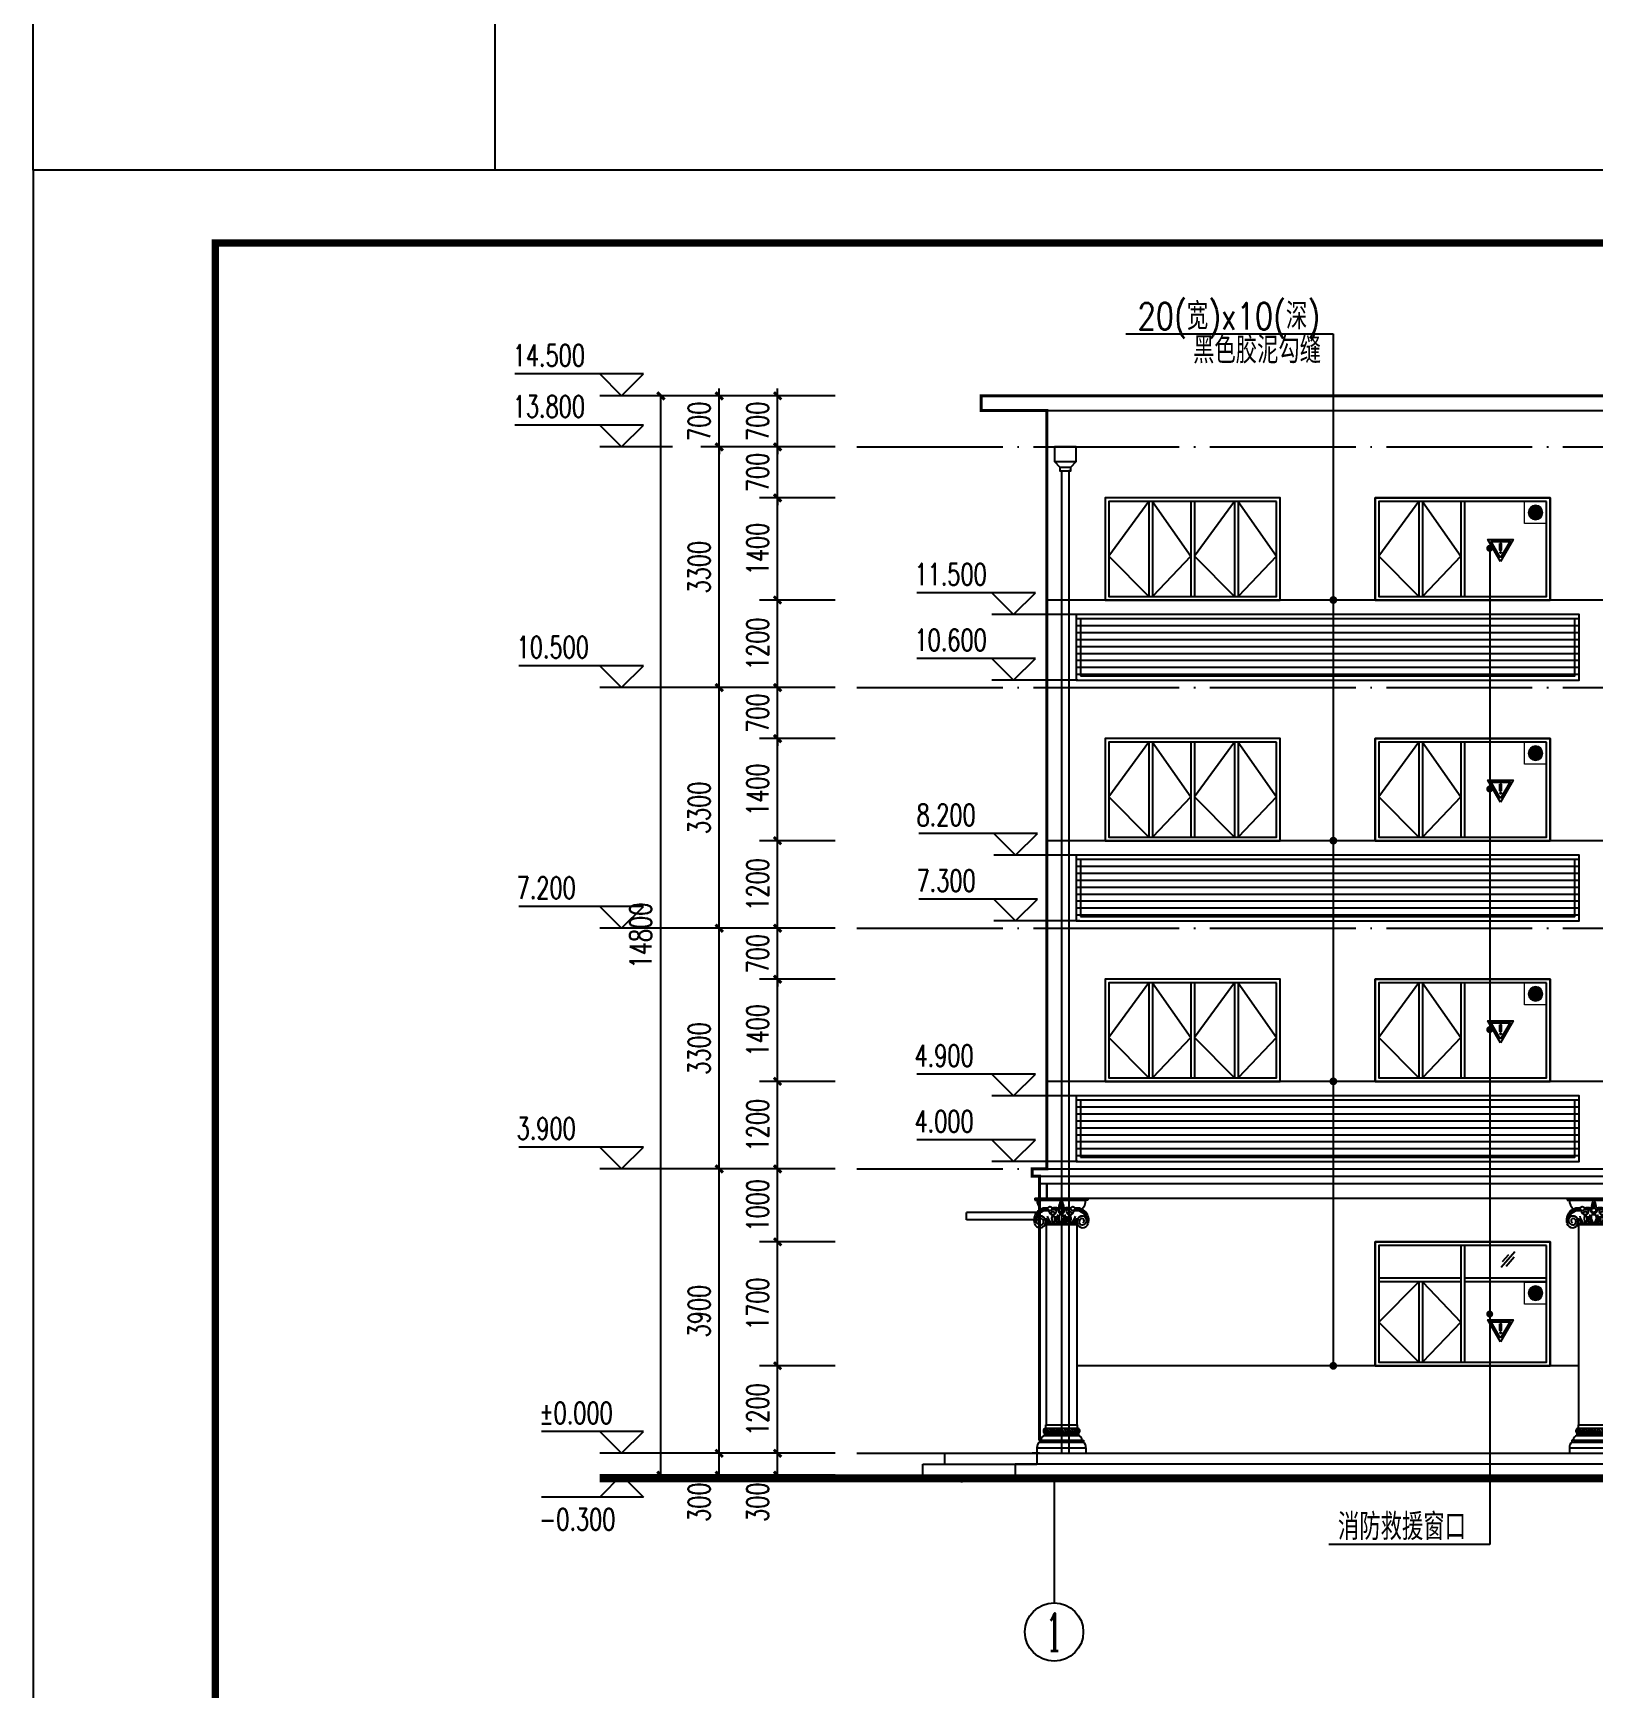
# Model space of a CAD drawing. Extents: x 5904849 to 6011887, y -826029 to -177002.
# Drawn here: x 5904849 to 5926248, y -612957 to -590253 of the extents above; entities that cross this region are included whole.
import ezdxf
from ezdxf.enums import TextEntityAlignment as Align

# ---------------------------------------------------------------- set-up
doc = ezdxf.new("R2010")
doc.units = 0
doc.header["$LTSCALE"] = 1000
doc.header["$MEASUREMENT"] = 0
doc.linetypes.add('DOTE', pattern=[2.42, 2, -0.2, 0.02, -0.2])
doc.layers.get('0').update_dxf_attribs({"linetype": 'CONTINUOUS'})
doc.layers.get('Defpoints').update_dxf_attribs({"linetype": 'CONTINUOUS'})
for name, color, linetype in [('AXIS', 3, 'CONTINUOUS'), ('AXIS_TEXT', 7, 'CONTINUOUS'), ('DIM_ELEV', 3, 'CONTINUOUS'), ('DIM_LEAD', 3, 'CONTINUOUS'), ('DOTE', 252, 'CONTINUOUS'), ('E_STRM', 7, 'CONTINUOUS'), ('PUB_DIM', 3, 'CONTINUOUS'), ('PUB_HATCH', 8, 'CONTINUOUS'), ('PUB_TEXT', 7, 'CONTINUOUS'), ('PUB_TITLE', 4, 'CONTINUOUS'), ('WALL', 2, 'CONTINUOUS'), ('WINDOW', 4, 'CONTINUOUS'), ('WINDOW_TEXT', 7, 'CONTINUOUS'), ('填充', 251, 'CONTINUOUS'), ('外饰面', 213, 'CONTINUOUS'), ('折断', 8, 'CONTINUOUS')]:
    doc.layers.add(name, color=color, linetype=linetype)
doc.layers.add('立面-线条', color=255, linetype='CONTINUOUS', lineweight=15)
doc.styles.add('_HZTXT', font='txt.shx', dxfattribs={"width": 0.8, "bigfont": 'HZTXT.shx'})
doc.styles.add('_TCH_AXIS', font='COMPLEX', dxfattribs={"bigfont": 'GBCBIG'})
doc.styles.add('_TCH_DIM', font='SIMPLEX', dxfattribs={"bigfont": 'GBCBIG'})
doc.styles.add('_TCH_DIM_T3', font='SIMPLEX', dxfattribs={"width": 0.705882, "bigfont": 'GBCBIG'})
doc.styles.add('COMPLEX', font='COMPLEX')
doc.dimstyles.new('_TCH_ARCH&&100', dxfattribs={"dimtxt": 297.5, "dimasz": 100, "dimexe": 250, "dimexo": 300, "dimgap": 126.25, "dimtad": 1, "dimdec": 0, "dimzin": 0, "dimdsep": 46, "dimtxsty": '_TCH_DIM_T3', "dimblk": 'ARCHTICK', "dimcen": 0.09, "dimclrt": 7, "dimazin": 2, "dimtfac": 1, "dimtdec": 0, "dimtix": 1, "dimtmove": 2, "dimatfit": 3, "dimfxl": 0, "dimtolj": 1, "dimtzin": 0, "dimarcsym": 0})

# ---------------------------------------------------------------- blocks, each defined once
blk = doc.blocks.new('_ArchTick')
at = {"color": 0, "linetype": 'ByBlock', "const_width": 0.4}
blk.add_lwpolyline([(-0.5, -0.5), (0.5, 0.5)], dxfattribs=at)
blk = doc.blocks.new('*D688')
at = {"layer": 'Defpoints', "color": 0}
for p in [(5915056, -595227), (5916144, -595227), (5916144, -595927)]:
    blk.add_point(p, dxfattribs=at)
at = {"layer": 'PUB_DIM', "color": 0, "lineweight": -2}
for p, q in [((5915844, -595227), (5914806, -595227)), ((5915056, -595227), (5915056, -595127)), ((5915056, -595927), (5915056, -595227)), ((5915844, -595927), (5914806, -595927)), ((5915056, -595927), (5915056, -596027))]:
    blk.add_line(p, q, dxfattribs=at)
at = {"layer": 'PUB_DIM', "color": 0, "lineweight": -2, "xscale": 100, "yscale": 100, "zscale": 100}
for p, rotation in [((5915056, -595227), 270), ((5915056, -595927), 90)]:
    blk.add_blockref('_ArchTick', p, dxfattribs=dict(at, rotation=rotation))
at = {"layer": 'PUB_DIM', "color": 7, "insert": (5914781, -595577), "char_height": 297.5, "attachment_point": 5, "rotation": 90, "style": '_TCH_DIM_T3'}
blk.add_mtext('\\A1;700', dxfattribs=at)
blk = doc.blocks.new('*D689')
at = {"layer": 'Defpoints', "color": 0}
for p in [(5915056, -595927), (5916144, -595927), (5916144, -596627)]:
    blk.add_point(p, dxfattribs=at)
at = {"layer": 'PUB_DIM', "color": 0, "lineweight": -2}
for p, q in [((5915844, -595927), (5914806, -595927)), ((5915056, -595927), (5915056, -595827)), ((5915056, -596627), (5915056, -595927)), ((5915844, -596627), (5914806, -596627)), ((5915056, -596627), (5915056, -596727))]:
    blk.add_line(p, q, dxfattribs=at)
at = {"layer": 'PUB_DIM', "color": 0, "lineweight": -2, "xscale": 100, "yscale": 100, "zscale": 100}
for p, rotation in [((5915056, -595927), 270), ((5915056, -596627), 90)]:
    blk.add_blockref('_ArchTick', p, dxfattribs=dict(at, rotation=rotation))
at = {"layer": 'PUB_DIM', "color": 7, "insert": (5914781, -596277), "char_height": 297.5, "attachment_point": 5, "rotation": 90, "style": '_TCH_DIM_T3'}
blk.add_mtext('\\A1;700', dxfattribs=at)
blk = doc.blocks.new('*D690')
at = {"layer": 'Defpoints', "color": 0}
for p in [(5915056, -596627), (5916144, -596627), (5916144, -598027)]:
    blk.add_point(p, dxfattribs=at)
at = {"layer": 'PUB_DIM', "color": 0, "lineweight": -2}
for p, q in [((5915844, -596627), (5914806, -596627)), ((5915056, -598027), (5915056, -596627)), ((5915844, -598027), (5914806, -598027))]:
    blk.add_line(p, q, dxfattribs=at)
at = {"layer": 'PUB_DIM', "color": 0, "lineweight": -2, "xscale": 100, "yscale": 100, "zscale": 100}
for p, rotation in [((5915056, -596627), 90), ((5915056, -598027), 270)]:
    blk.add_blockref('_ArchTick', p, dxfattribs=dict(at, rotation=rotation))
at = {"layer": 'PUB_DIM', "color": 7, "insert": (5914781, -597327), "char_height": 297.5, "attachment_point": 5, "rotation": 90, "style": '_TCH_DIM_T3'}
blk.add_mtext('\\A1;1400', dxfattribs=at)
blk = doc.blocks.new('*D691')
at = {"layer": 'Defpoints', "color": 0}
for p in [(5915056, -598027), (5916144, -598027), (5916144, -599227)]:
    blk.add_point(p, dxfattribs=at)
at = {"layer": 'PUB_DIM', "color": 0, "lineweight": -2}
for p, q in [((5915844, -598027), (5914806, -598027)), ((5915056, -599227), (5915056, -598027)), ((5915844, -599227), (5914806, -599227))]:
    blk.add_line(p, q, dxfattribs=at)
at = {"layer": 'PUB_DIM', "color": 0, "lineweight": -2, "xscale": 100, "yscale": 100, "zscale": 100}
for p, rotation in [((5915056, -598027), 90), ((5915056, -599227), 270)]:
    blk.add_blockref('_ArchTick', p, dxfattribs=dict(at, rotation=rotation))
at = {"layer": 'PUB_DIM', "color": 7, "insert": (5914781, -598627), "char_height": 297.5, "attachment_point": 5, "rotation": 90, "style": '_TCH_DIM_T3'}
blk.add_mtext('\\A1;1200', dxfattribs=at)
blk = doc.blocks.new('*D692')
at = {"layer": 'Defpoints', "color": 0}
for p in [(5915056, -599227), (5916144, -599227), (5916144, -599927)]:
    blk.add_point(p, dxfattribs=at)
at = {"layer": 'PUB_DIM', "color": 0, "lineweight": -2}
for p, q in [((5915056, -599227), (5915056, -599127)), ((5915844, -599227), (5914806, -599227)), ((5915056, -599927), (5915056, -599227)), ((5915844, -599927), (5914806, -599927)), ((5915056, -599927), (5915056, -600027))]:
    blk.add_line(p, q, dxfattribs=at)
at = {"layer": 'PUB_DIM', "color": 0, "lineweight": -2, "xscale": 100, "yscale": 100, "zscale": 100}
for p, rotation in [((5915056, -599227), 270), ((5915056, -599927), 90)]:
    blk.add_blockref('_ArchTick', p, dxfattribs=dict(at, rotation=rotation))
at = {"layer": 'PUB_DIM', "color": 7, "insert": (5914781, -599577), "char_height": 297.5, "attachment_point": 5, "rotation": 90, "style": '_TCH_DIM_T3'}
blk.add_mtext('\\A1;700', dxfattribs=at)
blk = doc.blocks.new('*D693')
at = {"layer": 'Defpoints', "color": 0}
for p in [(5915056, -599927), (5916144, -599927), (5916144, -601327)]:
    blk.add_point(p, dxfattribs=at)
at = {"layer": 'PUB_DIM', "color": 0, "lineweight": -2}
for p, q in [((5915844, -599927), (5914806, -599927)), ((5915056, -601327), (5915056, -599927)), ((5915844, -601327), (5914806, -601327))]:
    blk.add_line(p, q, dxfattribs=at)
at = {"layer": 'PUB_DIM', "color": 0, "lineweight": -2, "xscale": 100, "yscale": 100, "zscale": 100}
for p, rotation in [((5915056, -599927), 90), ((5915056, -601327), 270)]:
    blk.add_blockref('_ArchTick', p, dxfattribs=dict(at, rotation=rotation))
at = {"layer": 'PUB_DIM', "color": 7, "insert": (5914781, -600627), "char_height": 297.5, "attachment_point": 5, "rotation": 90, "style": '_TCH_DIM_T3'}
blk.add_mtext('\\A1;1400', dxfattribs=at)
blk = doc.blocks.new('*D694')
at = {"layer": 'Defpoints', "color": 0}
for p in [(5915056, -601327), (5916144, -601327), (5916144, -602527)]:
    blk.add_point(p, dxfattribs=at)
at = {"layer": 'PUB_DIM', "color": 0, "lineweight": -2}
for p, q in [((5915844, -601327), (5914806, -601327)), ((5915056, -602527), (5915056, -601327)), ((5915844, -602527), (5914806, -602527))]:
    blk.add_line(p, q, dxfattribs=at)
at = {"layer": 'PUB_DIM', "color": 0, "lineweight": -2, "xscale": 100, "yscale": 100, "zscale": 100}
for p, rotation in [((5915056, -601327), 90), ((5915056, -602527), 270)]:
    blk.add_blockref('_ArchTick', p, dxfattribs=dict(at, rotation=rotation))
at = {"layer": 'PUB_DIM', "color": 7, "insert": (5914781, -601927), "char_height": 297.5, "attachment_point": 5, "rotation": 90, "style": '_TCH_DIM_T3'}
blk.add_mtext('\\A1;1200', dxfattribs=at)
blk = doc.blocks.new('*D695')
at = {"layer": 'Defpoints', "color": 0}
for p in [(5915056, -602527), (5916144, -602527), (5916144, -603227)]:
    blk.add_point(p, dxfattribs=at)
at = {"layer": 'PUB_DIM', "color": 0, "lineweight": -2}
for p, q in [((5915844, -602527), (5914806, -602527)), ((5915056, -602527), (5915056, -602427)), ((5915056, -603227), (5915056, -602527)), ((5915844, -603227), (5914806, -603227)), ((5915056, -603227), (5915056, -603327))]:
    blk.add_line(p, q, dxfattribs=at)
at = {"layer": 'PUB_DIM', "color": 0, "lineweight": -2, "xscale": 100, "yscale": 100, "zscale": 100}
for p, rotation in [((5915056, -602527), 270), ((5915056, -603227), 90)]:
    blk.add_blockref('_ArchTick', p, dxfattribs=dict(at, rotation=rotation))
at = {"layer": 'PUB_DIM', "color": 7, "insert": (5914781, -602877), "char_height": 297.5, "attachment_point": 5, "rotation": 90, "style": '_TCH_DIM_T3'}
blk.add_mtext('\\A1;700', dxfattribs=at)
blk = doc.blocks.new('*D696')
at = {"layer": 'Defpoints', "color": 0}
for p in [(5915056, -603227), (5916144, -603227), (5916144, -604627)]:
    blk.add_point(p, dxfattribs=at)
at = {"layer": 'PUB_DIM', "color": 0, "lineweight": -2}
for p, q in [((5915844, -603227), (5914806, -603227)), ((5915056, -604627), (5915056, -603227)), ((5915844, -604627), (5914806, -604627))]:
    blk.add_line(p, q, dxfattribs=at)
at = {"layer": 'PUB_DIM', "color": 0, "lineweight": -2, "xscale": 100, "yscale": 100, "zscale": 100}
for p, rotation in [((5915056, -603227), 90), ((5915056, -604627), 270)]:
    blk.add_blockref('_ArchTick', p, dxfattribs=dict(at, rotation=rotation))
at = {"layer": 'PUB_DIM', "color": 7, "insert": (5914781, -603927), "char_height": 297.5, "attachment_point": 5, "rotation": 90, "style": '_TCH_DIM_T3'}
blk.add_mtext('\\A1;1400', dxfattribs=at)
blk = doc.blocks.new('*D697')
at = {"layer": 'Defpoints', "color": 0}
for p in [(5915056, -604627), (5916144, -604627), (5916144, -605827)]:
    blk.add_point(p, dxfattribs=at)
at = {"layer": 'PUB_DIM', "color": 0, "lineweight": -2}
for p, q in [((5915844, -604627), (5914806, -604627)), ((5915056, -605827), (5915056, -604627)), ((5915844, -605827), (5914806, -605827))]:
    blk.add_line(p, q, dxfattribs=at)
at = {"layer": 'PUB_DIM', "color": 0, "lineweight": -2, "xscale": 100, "yscale": 100, "zscale": 100}
for p, rotation in [((5915056, -604627), 90), ((5915056, -605827), 270)]:
    blk.add_blockref('_ArchTick', p, dxfattribs=dict(at, rotation=rotation))
at = {"layer": 'PUB_DIM', "color": 7, "insert": (5914781, -605227), "char_height": 297.5, "attachment_point": 5, "rotation": 90, "style": '_TCH_DIM_T3'}
blk.add_mtext('\\A1;1200', dxfattribs=at)
blk = doc.blocks.new('*D698')
at = {"layer": 'Defpoints', "color": 0}
for p in [(5915056, -605827), (5916144, -605827), (5916144, -606827)]:
    blk.add_point(p, dxfattribs=at)
at = {"layer": 'PUB_DIM', "color": 0, "lineweight": -2}
for p, q in [((5915844, -605827), (5914806, -605827)), ((5915056, -606827), (5915056, -605827)), ((5915844, -606827), (5914806, -606827))]:
    blk.add_line(p, q, dxfattribs=at)
at = {"layer": 'PUB_DIM', "color": 0, "lineweight": -2, "xscale": 100, "yscale": 100, "zscale": 100}
for p, rotation in [((5915056, -605827), 90), ((5915056, -606827), 270)]:
    blk.add_blockref('_ArchTick', p, dxfattribs=dict(at, rotation=rotation))
at = {"layer": 'PUB_DIM', "color": 7, "insert": (5914781, -606327), "char_height": 297.5, "attachment_point": 5, "rotation": 90, "style": '_TCH_DIM_T3'}
blk.add_mtext('\\A1;1000', dxfattribs=at)
blk = doc.blocks.new('*D699')
at = {"layer": 'Defpoints', "color": 0}
for p in [(5915056, -606827), (5916144, -606827), (5916144, -608527)]:
    blk.add_point(p, dxfattribs=at)
at = {"layer": 'PUB_DIM', "color": 0, "lineweight": -2}
for p, q in [((5915844, -606827), (5914806, -606827)), ((5915056, -608527), (5915056, -606827)), ((5915844, -608527), (5914806, -608527))]:
    blk.add_line(p, q, dxfattribs=at)
at = {"layer": 'PUB_DIM', "color": 0, "lineweight": -2, "xscale": 100, "yscale": 100, "zscale": 100}
for p, rotation in [((5915056, -606827), 90), ((5915056, -608527), 270)]:
    blk.add_blockref('_ArchTick', p, dxfattribs=dict(at, rotation=rotation))
at = {"layer": 'PUB_DIM', "color": 7, "insert": (5914781, -607677), "char_height": 297.5, "attachment_point": 5, "rotation": 90, "style": '_TCH_DIM_T3'}
blk.add_mtext('\\A1;1700', dxfattribs=at)
blk = doc.blocks.new('*D700')
at = {"layer": 'Defpoints', "color": 0}
for p in [(5915056, -608527), (5916144, -608527), (5916144, -609727)]:
    blk.add_point(p, dxfattribs=at)
at = {"layer": 'PUB_DIM', "color": 0, "lineweight": -2}
for p, q in [((5915844, -608527), (5914806, -608527)), ((5915056, -609727), (5915056, -608527)), ((5915844, -609727), (5914806, -609727))]:
    blk.add_line(p, q, dxfattribs=at)
at = {"layer": 'PUB_DIM', "color": 0, "lineweight": -2, "xscale": 100, "yscale": 100, "zscale": 100}
for p, rotation in [((5915056, -608527), 90), ((5915056, -609727), 270)]:
    blk.add_blockref('_ArchTick', p, dxfattribs=dict(at, rotation=rotation))
at = {"layer": 'PUB_DIM', "color": 7, "insert": (5914781, -609127), "char_height": 297.5, "attachment_point": 5, "rotation": 90, "style": '_TCH_DIM_T3'}
blk.add_mtext('\\A1;1200', dxfattribs=at)
blk = doc.blocks.new('*D701')
at = {"layer": 'Defpoints', "color": 0}
for p in [(5915056, -609727), (5916144, -609727), (5916144, -610027)]:
    blk.add_point(p, dxfattribs=at)
at = {"layer": 'PUB_DIM', "color": 0, "lineweight": -2}
for p, q in [((5915844, -609727), (5914806, -609727)), ((5915056, -610027), (5915056, -609727)), ((5915844, -610027), (5914806, -610027))]:
    blk.add_line(p, q, dxfattribs=at)
at = {"layer": 'PUB_DIM', "color": 0, "lineweight": -2, "xscale": 100, "yscale": 100, "zscale": 100}
for p, rotation in [((5915056, -609727), 90), ((5915056, -610027), 270)]:
    blk.add_blockref('_ArchTick', p, dxfattribs=dict(at, rotation=rotation))
at = {"layer": 'PUB_DIM', "color": 7, "insert": (5914781, -610397), "char_height": 297.5, "attachment_point": 5, "rotation": 90, "style": '_TCH_DIM_T3'}
blk.add_mtext('\\A1;300', dxfattribs=at)
blk = doc.blocks.new('*D702')
at = {"layer": 'Defpoints', "color": 0}
for p in [(5913456, -595227), (5916144, -595227), (5916144, -610027)]:
    blk.add_point(p, dxfattribs=at)
at = {"layer": 'PUB_DIM', "color": 0, "lineweight": -2}
for p, q in [((5915844, -595227), (5913206, -595227)), ((5913456, -610027), (5913456, -595227)), ((5915844, -610027), (5913206, -610027))]:
    blk.add_line(p, q, dxfattribs=at)
at = {"layer": 'PUB_DIM', "color": 0, "lineweight": -2, "xscale": 100, "yscale": 100, "zscale": 100}
for p, rotation in [((5913456, -595227), 90), ((5913456, -610027), 270)]:
    blk.add_blockref('_ArchTick', p, dxfattribs=dict(at, rotation=rotation))
at = {"layer": 'PUB_DIM', "color": 7, "insert": (5913181, -602627), "char_height": 297.5, "attachment_point": 5, "rotation": 90, "style": '_TCH_DIM_T3'}
blk.add_mtext('\\A1;14800', dxfattribs=at)
blk = doc.blocks.new('*D703')
at = {"layer": 'Defpoints', "color": 0}
for p in [(5914256, -595227), (5916144, -595227), (5916144, -595927)]:
    blk.add_point(p, dxfattribs=at)
at = {"layer": 'PUB_DIM', "color": 0, "lineweight": -2}
for p, q in [((5915844, -595227), (5914006, -595227)), ((5914256, -595227), (5914256, -595127)), ((5914256, -595927), (5914256, -595227)), ((5915844, -595927), (5914006, -595927)), ((5914256, -595927), (5914256, -596027))]:
    blk.add_line(p, q, dxfattribs=at)
at = {"layer": 'PUB_DIM', "color": 0, "lineweight": -2, "xscale": 100, "yscale": 100, "zscale": 100}
for p, rotation in [((5914256, -595227), 270), ((5914256, -595927), 90)]:
    blk.add_blockref('_ArchTick', p, dxfattribs=dict(at, rotation=rotation))
at = {"layer": 'PUB_DIM', "color": 7, "insert": (5913981, -595577), "char_height": 297.5, "attachment_point": 5, "rotation": 90, "style": '_TCH_DIM_T3'}
blk.add_mtext('\\A1;700', dxfattribs=at)
blk = doc.blocks.new('*D704')
at = {"layer": 'Defpoints', "color": 0}
for p in [(5914256, -595927), (5916144, -595927), (5916144, -599227)]:
    blk.add_point(p, dxfattribs=at)
at = {"layer": 'PUB_DIM', "color": 0, "lineweight": -2}
for p, q in [((5915844, -595927), (5914006, -595927)), ((5914256, -599227), (5914256, -595927)), ((5915844, -599227), (5914006, -599227))]:
    blk.add_line(p, q, dxfattribs=at)
at = {"layer": 'PUB_DIM', "color": 0, "lineweight": -2, "xscale": 100, "yscale": 100, "zscale": 100}
for p, rotation in [((5914256, -595927), 90), ((5914256, -599227), 270)]:
    blk.add_blockref('_ArchTick', p, dxfattribs=dict(at, rotation=rotation))
at = {"layer": 'PUB_DIM', "color": 7, "insert": (5913981, -597577), "char_height": 297.5, "attachment_point": 5, "rotation": 90, "style": '_TCH_DIM_T3'}
blk.add_mtext('\\A1;3300', dxfattribs=at)
blk = doc.blocks.new('*D705')
at = {"layer": 'Defpoints', "color": 0}
for p in [(5914256, -599227), (5916144, -599227), (5916144, -602527)]:
    blk.add_point(p, dxfattribs=at)
at = {"layer": 'PUB_DIM', "color": 0, "lineweight": -2}
for p, q in [((5915844, -599227), (5914006, -599227)), ((5914256, -602527), (5914256, -599227)), ((5915844, -602527), (5914006, -602527))]:
    blk.add_line(p, q, dxfattribs=at)
at = {"layer": 'PUB_DIM', "color": 0, "lineweight": -2, "xscale": 100, "yscale": 100, "zscale": 100}
for p, rotation in [((5914256, -599227), 90), ((5914256, -602527), 270)]:
    blk.add_blockref('_ArchTick', p, dxfattribs=dict(at, rotation=rotation))
at = {"layer": 'PUB_DIM', "color": 7, "insert": (5913981, -600877), "char_height": 297.5, "attachment_point": 5, "rotation": 90, "style": '_TCH_DIM_T3'}
blk.add_mtext('\\A1;3300', dxfattribs=at)
blk = doc.blocks.new('*D706')
at = {"layer": 'Defpoints', "color": 0}
for p in [(5914256, -602527), (5916144, -602527), (5916144, -605827)]:
    blk.add_point(p, dxfattribs=at)
at = {"layer": 'PUB_DIM', "color": 0, "lineweight": -2}
for p, q in [((5915844, -602527), (5914006, -602527)), ((5914256, -605827), (5914256, -602527)), ((5915844, -605827), (5914006, -605827))]:
    blk.add_line(p, q, dxfattribs=at)
at = {"layer": 'PUB_DIM', "color": 0, "lineweight": -2, "xscale": 100, "yscale": 100, "zscale": 100}
for p, rotation in [((5914256, -602527), 90), ((5914256, -605827), 270)]:
    blk.add_blockref('_ArchTick', p, dxfattribs=dict(at, rotation=rotation))
at = {"layer": 'PUB_DIM', "color": 7, "insert": (5913981, -604177), "char_height": 297.5, "attachment_point": 5, "rotation": 90, "style": '_TCH_DIM_T3'}
blk.add_mtext('\\A1;3300', dxfattribs=at)
blk = doc.blocks.new('*D707')
at = {"layer": 'Defpoints', "color": 0}
for p in [(5914256, -605827), (5916144, -605827), (5916144, -609727)]:
    blk.add_point(p, dxfattribs=at)
at = {"layer": 'PUB_DIM', "color": 0, "lineweight": -2}
for p, q in [((5915844, -605827), (5914006, -605827)), ((5914256, -609727), (5914256, -605827)), ((5915844, -609727), (5914006, -609727))]:
    blk.add_line(p, q, dxfattribs=at)
at = {"layer": 'PUB_DIM', "color": 0, "lineweight": -2, "xscale": 100, "yscale": 100, "zscale": 100}
for p, rotation in [((5914256, -605827), 90), ((5914256, -609727), 270)]:
    blk.add_blockref('_ArchTick', p, dxfattribs=dict(at, rotation=rotation))
at = {"layer": 'PUB_DIM', "color": 7, "insert": (5913981, -607777), "char_height": 297.5, "attachment_point": 5, "rotation": 90, "style": '_TCH_DIM_T3'}
blk.add_mtext('\\A1;3900', dxfattribs=at)
blk = doc.blocks.new('*D708')
at = {"layer": 'Defpoints', "color": 0}
for p in [(5914256, -609727), (5916144, -609727), (5916144, -610027)]:
    blk.add_point(p, dxfattribs=at)
at = {"layer": 'PUB_DIM', "color": 0, "lineweight": -2}
for p, q in [((5915844, -609727), (5914006, -609727)), ((5914256, -610027), (5914256, -609727)), ((5915844, -610027), (5914006, -610027))]:
    blk.add_line(p, q, dxfattribs=at)
at = {"layer": 'PUB_DIM', "color": 0, "lineweight": -2, "xscale": 100, "yscale": 100, "zscale": 100}
for p, rotation in [((5914256, -609727), 90), ((5914256, -610027), 270)]:
    blk.add_blockref('_ArchTick', p, dxfattribs=dict(at, rotation=rotation))
at = {"layer": 'PUB_DIM', "color": 7, "insert": (5913981, -610397), "char_height": 297.5, "attachment_point": 5, "rotation": 90, "style": '_TCH_DIM_T3'}
blk.add_mtext('\\A1;300', dxfattribs=at)
blk = doc.blocks.new('_RAINH')
blk.add_lwpolyline([(-150, 0), (-150, -200), (150, -200), (150, 0)], close=True)
for points in [[(-150, -200), (-75, -280), (75, -280), (150, -200)], [(-75, -280), (-75, -330), (75, -330), (75, -280)]]:
    blk.add_lwpolyline(points)
blk = doc.blocks.new('A$C14777AD4')
at = {"layer": '填充'}
h = blk.add_hatch(color=1, dxfattribs=at)
edge = h.paths.add_edge_path()
edge.add_arc((150, 150), 100, 0, 360)
h = blk.add_hatch(color=1, dxfattribs=at)
edge = h.paths.add_edge_path()
edge.add_arc((150, 150), 100, 0, 360)
at = {"layer": '立面-线条'}
blk.add_lwpolyline([(0, 0), (300, 0), (300, 300), (0, 300)], close=True, dxfattribs=at)
blk.add_lwpolyline([(0, 0), (300, 0), (300, 300), (0, 300)], close=True, dxfattribs=at)
blk.add_circle((150, 150), 100, dxfattribs=at)
blk.add_circle((150, 150), 100, dxfattribs=at)
blk = doc.blocks.new('3425etrdf')
at = {"layer": '外饰面'}
for points in [[(0, -600), (-346, 0), (346, 0)], [(0, -500), (-260, -50), (260, -50)], [(-18, -110), (18, -110), (18, -291), (-18, -291)]]:
    blk.add_lwpolyline(points, close=True, dxfattribs=at)
blk.add_circle((0, -352), 17.9, dxfattribs=at)
blk = doc.blocks.new('_AXISO')
blk.add_circle((0, 0), 0.5)
at = {"layer": 'AXIS_TEXT', "style": 'COMPLEX', "width": 1.041667}
blk.add_attdef('A', text='', height=0.56, dxfattribs=at).set_placement((-0.25, -0.28), (0.25, -0.28), align=Align.FIT)
blk = doc.blocks.new('$elev$00001590')
for p, q in [((-242, 1500, 0), (242, 1500, 0)), ((-242, 1500, 0), (-242, 1476, 0)), ((-242, 1476, 0), (-224, 1476, 0)), ((-224, 1476, 0), (-4, 1476, 0)), ((0, 1438, 0), (0, 1383, 0)), ((4, 1476, 0), (224, 1476, 0)), ((242, 1476, 0), (224, 1476, 0)), ((242, 1500, 0), (242, 1476, 0)), ((0, 1331, 0), (0, 1313, 0)), ((-146, 1191, 0), (147, 1191, 0)), ((-143, 1206, 0), (144, 1206, 0)), ((-139, 1190, 0), (-139, -1164, 0)), ((141, 1190, 0), (141, -1164, 0)), ((-144, -1206, 0), (-149, -1206, 0)), ((-139, -1164, 0), (-144, -1164, 0)), ((-144, -1164, 0), (-144, -1206, 0)), ((-144, -1206, 0), (145, -1206, 0)), ((-139, -1164, 0), (141, -1164, 0)), ((141, -1164, 0), (145, -1164, 0)), ((145, -1164, 0), (145, -1206, 0)), ((145, -1206, 0), (153, -1206, 0)), ((-200, -1346, 0), (-200, -1370, 0)), ((-187, -1346, 0), (-200, -1346, 0)), ((-187, -1346, 0), (188, -1346, 0)), ((-155, -1266, 0), (156, -1266, 0)), ((-155, -1266, 0), (-155, -1292, 0)), ((-155, -1266, 0), (-155, -1266, 0)), ((-155, -1292, 0), (156, -1292, 0)), ((155, -1266, 0), (156, -1266, 0)), ((156, -1266, 0), (156, -1292, 0)), ((156, -1292, 0), (156, -1292, 0)), ((156, -1292, 0), (156, -1292, 0)), ((188, -1346, 0), (188, -1346, 0)), ((188, -1346, 0), (202, -1346, 0)), ((202, -1346, 0), (202, -1370, 0)), ((-223, -1435, 0), (224, -1435, 0)), ((-223, -1435, 0), (-223, -1500, 0)), ((-223, -1500, 0), (224, -1500, 0)), ((-200, -1370, 0), (202, -1370, 0)), ((224, -1435, 0), (224, -1500, 0))]:
    blk.add_line(p, q)
for centre, major_axis, start_param, end_param in [((-141, 1240, 0), (0, 143), -0.153743, 1.832178), ((-136, 1230, 0), (0, 136), -0.128493, 1.722747), ((-98, 1485, 0), (0, 165), 1.626158, 2.352357), ((-105, 1375, 0), (0, 25), 4.712389, 10.995574), ((-63, 981, 0), (0, 382), -0.113047, 0.098894), ((-56, 965, 0), (0, 419), -0.099826, 0.099826), ((-55, 1129, 0), (0, 243), -0.142951, 0.176328), ((-36, 1496, 0), (0, 11.1), 1.231515, 3.197692), ((-25, 1447, 0), (0, 40.6), -0.628689, 0.331096), ((3, 1356, 0), (0, 43), 0.931621, 3.071841), ((190, 1358, 0), (0, 280), 1.195524, 1.488794), ((0, 1357, 0), (0, 26), 4.712389, 10.995574), ((-52, 1377, 0), (0, 68.9), -1.476342, -0.737444), ((-11, 1471, 0), (0, 10.4), 3.375246, 5.654496), ((-44, 1426, 0), (0, 58.9), 4.557562, 5.357474), ((44, 1426, 0), (0, 58.9), 0.925711, 1.725624), ((52, 1377, 0), (0, 68.9), 0.737444, 1.476342), ((-3, 1356, 0), (0, 43), 3.211344, 5.351564), ((11, 1471, 0), (0, 10.4), 0.628689, 2.907939), ((25, 1447, 0), (0, 40.6), -0.331096, 0.628689), ((-190, 1358, 0), (0, 280), -1.488794, -1.195524), ((56, 965, 0), (0, 419), -0.099826, 0.099826), ((55, 1129, 0), (0, 243), -0.176328, 0.142951), ((63, 981, 0), (0, 382), -0.098894, 0.113047), ((36, 1496, 0), (0, 11.1), 3.085493, 5.05167), ((105, 1375, 0), (0, 25), -1.570796, 4.712389), ((136, 1230, 0), (0, 136), 4.560439, 6.411679), ((141, 1240, 0), (0, 143), 4.451007, 6.436928), ((98, 1485, 0), (0, 165), 3.930828, 4.657027), ((-195, 1220, 0), (0, 69.1), 1.832178, 5.952229), ((-191, 1236, 0), (0, 52.1), -0.330956, 3.010083), ((-142, 1237, 0), (0, 114), -0.296629, 1.342633), ((-188, 1233, 0), (0, 26.6), -0.512375, 2.726161), ((-192, 1223, 0), (0, 38.3), 3.010083, 5.770811), ((-69, 1279, 0), (0, 91.9), 1.703896, 2.463021), ((-13, 1319, 0), (0, 154), 1.778544, 2.396987), ((-73, 1356, 0), (0, 56.3), 1.643825, 3.032842), ((-78, 1296, 0), (0, 42.5), -0.743753, 0.743753), ((-78, 1329, 0), (0, 22.3), 1.987184, 4.296001), ((-38, 1258, 0), (0, 66.4), 0.889141, 2.486817), ((-86, 1346, 0), (0, 50.2), 3.5159, 5.00547), ((-131, 1249, 0), (0, 91.9), 4.210863, 5.292356), ((134, 1274, 0), (0, 242), 1.509356, 1.826866), ((22, 1272, 0), (0, 80.2), 1.120444, 2.310956), ((-8, 1282, 0), (0, 21.2), -0.530735, 1.759459), ((42, 1272, 0), (0, 86.7), 1.507748, 2.446348), ((8, 1282, 0), (0, 21.2), 4.523727, 6.81392), ((-42, 1272, 0), (0, 86.7), 3.836837, 4.775437), ((-22, 1272, 0), (0, 80.2), 3.972229, 5.162741), ((86, 1346, 0), (0, 50.2), 1.277715, 2.767285), ((-134, 1274, 0), (0, 242), 4.456319, 4.773829), ((78, 1296, 0), (0, 42.5), -0.743753, 0.743753), ((131, 1249, 0), (0, 91.9), 0.990829, 2.072322), ((78, 1329, 0), (0, 22.3), 1.987184, 4.296001), ((38, 1258, 0), (0, 66.4), 3.796368, 5.394044), ((73, 1356, 0), (0, 56.3), 3.250343, 4.63936), ((13, 1319, 0), (0, 154), 3.886199, 4.504641), ((69, 1279, 0), (0, 91.9), 3.820165, 4.579289), ((142, 1237, 0), (0, 114), -1.342633, 0.296629), ((195, 1220, 0), (0, 69.1), 0.330956, 4.451007), ((192, 1223, 0), (0, 38.3), 0.512375, 3.273102), ((191, 1236, 0), (0, 52.1), 3.273102, 6.614142), ((188, 1233, 0), (0, 26.6), 3.557024, 6.79556), ((-137, -1239, 0), (0, 35.7), 0.448455, 2.438069), ((-72, -1185, 0), (0, 101), 1.789216, 2.520705), ((-71, -1195, 0), (0, 77.6), 1.720938, 2.725614), ((-50, -1195, 0), (0, 77.6), 1.720938, 2.725614), ((-33, -1195, 0), (0, 77.6), 1.720938, 2.725614), ((-14, -1195, 0), (0, 77.6), 1.720938, 2.725614), ((6, -1195, 0), (0, 77.6), 1.720938, 2.725614), ((24, -1195, 0), (0, 77.6), 1.720938, 2.725614), ((42, -1195, 0), (0, 77.6), 1.720938, 2.725614), ((63, -1195, 0), (0, 77.6), 1.720938, 2.725614), ((86, -1195, 0), (0, 77.6), 1.720938, 2.725614), ((105, -1195, 0), (0, 77.6), 1.720938, 2.725614), ((129, -1195, 0), (0, 77.6), 1.720938, 2.725614), ((151, -1195, 0), (0, 77.6), 1.720938, 2.725614), ((164, -1199, 0), (0, 70), 1.671424, 2.820273), ((191, -1181, 0), (0, 84.8), 1.880244, 2.66844), ((204, -1166, 0), (0, 87.4), 2.058954, 2.545087), ((144, -1237, 0), (0, 32.5), 3.612051, 5.915681), ((-146, -1344, 0), (0, 52.7), 0.212863, 1.606025), ((-101, -1210, 0), (0, 74.8), 1.685878, 2.419567), ((148, -1344, 0), (0, 52.7), 4.67716, 6.070323), ((-167, -1429, 0), (0, 73.7), 0.636006, 1.651851), ((168, -1429, 0), (0, 73.7), 4.631335, 5.647179)]:
    blk.add_ellipse(centre, major_axis=major_axis, ratio=0.765285, start_param=start_param, end_param=end_param)

msp = doc.modelspace()

# ---------------------------------------------------------------- hatches: boundary and pattern name
at = {"layer": '填充', "linetype": 'ByBlock'}
h = msp.add_hatch(dxfattribs=at)
h.set_pattern_fill('LINE', color=36, scale=100)
h.set_pattern_definition([(0, (-38965018, -1778239.35), (0, 95.25), [])])
h.paths.add_polyline_path([(5919147.7, -598227), (5919147.7, -599127), (5926047.7, -599127), (5926047.7, -598227)])
h = msp.add_hatch(dxfattribs=at)
h.set_pattern_fill('LINE', color=36, scale=100)
h.set_pattern_definition([(0, (-38965018, -1781539.35), (0, 95.25), [])])
h.paths.add_polyline_path([(5919147.7, -601527), (5919147.7, -602427), (5926047.7, -602427), (5926047.7, -601527)])
h = msp.add_hatch(dxfattribs=at)
h.set_pattern_fill('LINE', color=36, scale=100)
h.set_pattern_definition([(0, (-38965018, -1784839.35), (0, 95.25), [])])
h.paths.add_polyline_path([(5919147.7, -604827), (5919147.7, -605727), (5926047.7, -605727), (5926047.7, -604827)])

# ---------------------------------------------------------------- linework, layer by layer
for p, q in [((5917847.7, -595227), (5917847.7, -595427)), ((5917847.7, -595227), (5941847.7, -595227)), ((5917847.7, -595427), (5941847.7, -595427)), ((5918951.4, -609727), (5918951.4, -596257)), ((5919076.4, -596257), (5919051.4, -596257)), ((5919051.4, -596257), (5919051.4, -609194.2)), ((5918647.7, -605927), (5918647.7, -609547.2)), ((5917347.7, -609727), (5918612.1, -609727)), ((5917347.7, -609877), (5917347.7, -609727)), ((5918647.7, -609727), (5918547.7, -609727)), ((5918612.1, -609727), (5918612.1, -609877)), ((5918747.7, -609727), (5936747.7, -609727)), ((5917047.7, -610027), (5917047.7, -609877)), ((5917047.7, -609877), (5918612.1, -609877)), ((5918312.1, -609877), (5918312.1, -610027)), ((5937047.7, -609877), (5918312.1, -609877))]:
    msp.add_line(p, q)
at = {"color": 144}
for p, q in [((5920147.7, -596677), (5920147.7, -597977)), ((5920197.7, -596677), (5920197.7, -597977)), ((5920722.7, -596677), (5920722.7, -597977)), ((5920772.7, -596677), (5920772.7, -597977)), ((5921322.7, -596677), (5921322.7, -597977)), ((5921372.7, -596677), (5921372.7, -597977)), ((5923847.7, -596677), (5923847.7, -597977)), ((5923897.7, -596677), (5923897.7, -597977)), ((5924422.7, -596677), (5924422.7, -597977)), ((5924472.7, -596677), (5924472.7, -597977)), ((5920147.7, -599977), (5920147.7, -601277)), ((5920197.7, -599977), (5920197.7, -601277)), ((5920722.7, -599977), (5920722.7, -601277)), ((5920772.7, -599977), (5920772.7, -601277)), ((5921322.7, -599977), (5921322.7, -601277)), ((5921372.7, -599977), (5921372.7, -601277)), ((5923847.7, -599977), (5923847.7, -601277)), ((5923897.7, -599977), (5923897.7, -601277)), ((5924422.7, -599977), (5924422.7, -601277)), ((5924472.7, -599977), (5924472.7, -601277)), ((5920147.7, -603277), (5920147.7, -604577)), ((5920197.7, -603277), (5920197.7, -604577)), ((5920722.7, -603277), (5920722.7, -604577)), ((5920772.7, -603277), (5920772.7, -604577)), ((5921322.7, -603277), (5921322.7, -604577)), ((5921372.7, -603277), (5921372.7, -604577)), ((5923847.7, -603277), (5923847.7, -604577)), ((5923897.7, -603277), (5923897.7, -604577)), ((5924422.7, -603277), (5924422.7, -604577)), ((5924472.7, -603277), (5924472.7, -604577)), ((5924422.7, -606877), (5924422.7, -608477)), ((5924472.7, -606877), (5924472.7, -608477)), ((5924422.7, -607327), (5923297.7, -607327)), ((5925597.7, -607327), (5924472.7, -607327)), ((5924422.7, -607377), (5923297.7, -607377)), ((5923847.7, -607377), (5923847.7, -608477)), ((5923897.7, -607377), (5923897.7, -608477)), ((5925597.7, -607377), (5924472.7, -607377))]:
    msp.add_line(p, q, dxfattribs=at)
at = {"linetype": 'ByBlock'}
for p, q in [((5918547.7, -605927), (5918547.7, -605827)), ((5918547.7, -605827), (5936947.7, -605827)), ((5918547.7, -605927), (5936947.7, -605927)), ((5918647.7, -606027), (5918647.7, -605927)), ((5918647.7, -606027), (5936847.7, -606027)), ((5918747.7, -606227), (5918747.7, -606027)), ((5918747.7, -606227), (5936747.7, -606227)), ((5918647.7, -606427), (5917647.7, -606427)), ((5918647.7, -606427), (5917647.7, -606427)), ((5917647.7, -606527), (5917647.7, -606427)), ((5918647.7, -606527), (5917647.7, -606527)), ((5918647.7, -606527), (5917647.7, -606527)), ((5917647.7, -606527), (5917647.7, -606527))]:
    msp.add_line(p, q, dxfattribs=at)
at = {"color": 0}
msp.add_lwpolyline([(5904849.4, -588373.9), (5911181.2, -588373.9), (5911181.2, -592133), (5904849.4, -592133)], close=True, dxfattribs=at)
at = {"color": 0, "const_width": 40}
msp.add_lwpolyline([(5918647.7, -609547.2), (5918647.7, -605927), (5918547.7, -605927), (5918547.7, -605827), (5918747.7, -605827), (5918747.7, -595427), (5917847.7, -595427), (5917847.7, -595227), (5941847.7, -595227), (5941847.7, -595427), (5940947.7, -595427), (5940947.7, -610027)], dxfattribs=at)
at = {"color": 144}
for points in [[(5921947.7, -596627), (5919547.7, -596627), (5919547.7, -598027), (5921947.7, -598027)], [(5925647.7, -596627), (5923247.7, -596627), (5923247.7, -598027), (5925647.7, -598027)], [(5921897.7, -596677), (5919597.7, -596677), (5919597.7, -597977), (5921897.7, -597977)], [(5925597.7, -596677), (5923297.7, -596677), (5923297.7, -597977), (5925597.7, -597977)], [(5921947.7, -599927), (5919547.7, -599927), (5919547.7, -601327), (5921947.7, -601327)], [(5921897.7, -599977), (5919597.7, -599977), (5919597.7, -601277), (5921897.7, -601277)], [(5925647.7, -599927), (5923247.7, -599927), (5923247.7, -601327), (5925647.7, -601327)], [(5925597.7, -599977), (5923297.7, -599977), (5923297.7, -601277), (5925597.7, -601277)], [(5921947.7, -603227), (5919547.7, -603227), (5919547.7, -604627), (5921947.7, -604627)], [(5925647.7, -603227), (5923247.7, -603227), (5923247.7, -604627), (5925647.7, -604627)], [(5921897.7, -603277), (5919597.7, -603277), (5919597.7, -604577), (5921897.7, -604577)], [(5925597.7, -603277), (5923297.7, -603277), (5923297.7, -604577), (5925597.7, -604577)], [(5925647.7, -606827), (5923247.7, -606827), (5923247.7, -608527), (5925647.7, -608527)], [(5925597.7, -606877), (5923297.7, -606877), (5923297.7, -608477), (5925597.7, -608477)]]:
    msp.add_lwpolyline(points, close=True, dxfattribs=at)
for points in [[(5919547.7, -598027), (5921947.7, -598027), (5921947.7, -596627), (5919547.7, -596627)], [(5925647.7, -598027), (5923247.7, -598027), (5923247.7, -596627), (5925647.7, -596627)], [(5919547.7, -601327), (5921947.7, -601327), (5921947.7, -599927), (5919547.7, -599927)], [(5925647.7, -601327), (5923247.7, -601327), (5923247.7, -599927), (5925647.7, -599927)], [(5919547.7, -604627), (5921947.7, -604627), (5921947.7, -603227), (5919547.7, -603227)], [(5925647.7, -604627), (5923247.7, -604627), (5923247.7, -603227), (5925647.7, -603227)], [(5925647.7, -608527), (5923247.7, -608527), (5923247.7, -606827), (5925647.7, -606827)]]:
    msp.add_lwpolyline(points, close=True)
at = {"color": 251}
for points, elevation in [([(5920147.7, -596677), (5919597.7, -597427), (5920147.7, -597977)], 0), ([(5920197.7, -596677), (5920722.7, -597427), (5920197.7, -597977)], -5.8), ([(5921322.7, -596677), (5920772.7, -597427), (5921322.7, -597977)], 0), ([(5921372.7, -596677), (5921897.7, -597427), (5921372.7, -597977)], -5.8), ([(5923847.7, -596677), (5923297.7, -597427), (5923847.7, -597977)], 0), ([(5923897.7, -596677), (5924422.7, -597427), (5923897.7, -597977)], -5.8), ([(5920147.7, -599977), (5919597.7, -600727), (5920147.7, -601277)], 0), ([(5920197.7, -599977), (5920722.7, -600727), (5920197.7, -601277)], -5.8), ([(5921322.7, -599977), (5920772.7, -600727), (5921322.7, -601277)], 0), ([(5921372.7, -599977), (5921897.7, -600727), (5921372.7, -601277)], -5.8), ([(5923847.7, -599977), (5923297.7, -600727), (5923847.7, -601277)], 0), ([(5923897.7, -599977), (5924422.7, -600727), (5923897.7, -601277)], -5.8), ([(5920147.7, -603277), (5919597.7, -604027), (5920147.7, -604577)], 0), ([(5920197.7, -603277), (5920722.7, -604027), (5920197.7, -604577)], -5.8), ([(5921322.7, -603277), (5920772.7, -604027), (5921322.7, -604577)], 0), ([(5921372.7, -603277), (5921897.7, -604027), (5921372.7, -604577)], -5.8), ([(5923847.7, -603277), (5923297.7, -604027), (5923847.7, -604577)], 0), ([(5923897.7, -603277), (5924422.7, -604027), (5923897.7, -604577)], -5.8), ([(5923847.7, -607377), (5923297.7, -607927), (5923847.7, -608477)], 0), ([(5923897.7, -607377), (5924422.7, -607927), (5923897.7, -608477)], -5.8)]:
    msp.add_lwpolyline(points, dxfattribs=dict(at, elevation=elevation))
at = {"linetype": 'ByBlock'}
for points in [[(5919147.7, -599127), (5926047.7, -599127), (5926047.7, -598227), (5919147.7, -598227)], [(5919147.7, -602427), (5926047.7, -602427), (5926047.7, -601527), (5919147.7, -601527)], [(5919147.7, -605727), (5926047.7, -605727), (5926047.7, -604827), (5919147.7, -604827)]]:
    msp.add_lwpolyline(points, close=True, dxfattribs=at)
at = {"layer": 'AXIS'}
for p, q in [((5919832.5, -594378.2), (5922675.2, -594378.2)), ((5922675.2, -594378.2), (5922675.2, -608527)), ((5924819.3, -597317.5), (5924819.3, -610976.4)), ((5924819.3, -610976.4), (5922614.8, -610976.4))]:
    msp.add_line(p, q, dxfattribs=at)
at = {"layer": 'AXIS', "linetype": 'ByBlock'}
msp.add_line((5918847.7, -610077), (5918847.7, -611777), dxfattribs=at)
at = {"layer": 'DIM_ELEV'}
for p, q in [((5913217, -594927), (5911455.2, -594927)), ((5912917, -595227), (5912617, -594927)), ((5912917, -595227), (5913217, -594927)), ((5913617, -595227), (5912617, -595227)), ((5913217, -595627), (5911455.2, -595627)), ((5912917, -595927), (5912617, -595627)), ((5912917, -595927), (5913217, -595627)), ((5913617, -595927), (5912617, -595927)), ((5918592.2, -597927), (5916963.9, -597927)), ((5918292.2, -598227), (5917992.2, -597927)), ((5918292.2, -598227), (5918592.2, -597927)), ((5919174.8, -598227), (5917992.2, -598227)), ((5913217, -598927), (5911508.8, -598927)), ((5912917, -599227), (5912617, -598927)), ((5912917, -599227), (5913217, -598927)), ((5918592.2, -598827), (5916963.9, -598827)), ((5918292.2, -599127), (5917992.2, -598827)), ((5918292.2, -599127), (5918592.2, -598827)), ((5919174.8, -599127), (5917992.2, -599127)), ((5914045.7, -599227), (5912617, -599227)), ((5918619.6, -601227), (5916991.4, -601227)), ((5918319.6, -601527), (5918019.6, -601227)), ((5918319.6, -601527), (5918619.6, -601227)), ((5919202.3, -601527), (5918019.6, -601527)), ((5913217, -602227), (5911508.8, -602227)), ((5912917, -602527), (5912617, -602227)), ((5912917, -602527), (5913217, -602227)), ((5918619.6, -602127), (5916991.4, -602127)), ((5918319.6, -602427), (5918019.6, -602127)), ((5918319.6, -602427), (5918619.6, -602127)), ((5914045.7, -602527), (5912617, -602527)), ((5919202.3, -602427), (5918019.6, -602427)), ((5918592.2, -604527), (5916963.9, -604527)), ((5918292.2, -604827), (5917992.2, -604527)), ((5918292.2, -604827), (5918592.2, -604527)), ((5919174.8, -604827), (5917992.2, -604827)), ((5918592.2, -605427), (5916963.9, -605427)), ((5918292.2, -605727), (5917992.2, -605427)), ((5918292.2, -605727), (5918592.2, -605427)), ((5913217, -605527), (5911508.8, -605527)), ((5912917, -605827), (5912617, -605527)), ((5912917, -605827), (5913217, -605527)), ((5919174.8, -605727), (5917992.2, -605727)), ((5914045.7, -605827), (5912617, -605827)), ((5913217, -609427), (5911818.1, -609427)), ((5912917, -609727), (5912617, -609427)), ((5912917, -609727), (5913217, -609427)), ((5914045.7, -609727), (5912617, -609727)), ((5912917, -610027), (5912617, -610327)), ((5913617, -610027), (5912617, -610027)), ((5912917, -610027), (5913217, -610327)), ((5913217, -610327), (5911818.1, -610327))]:
    msp.add_line(p, q, dxfattribs=at)
at = {"layer": 'DIM_LEAD', "const_width": 48}
for points in [[(5924819.3, -597341.5, -1), (5924819.3, -597293.5, -1)], [(5924819.3, -600641.5, -1), (5924819.3, -600593.5, -1)], [(5924819.3, -603941.5, -1), (5924819.3, -603893.5, -1)], [(5924819.3, -607841.5, -1), (5924819.3, -607793.5, -1)]]:
    msp.add_lwpolyline(points, format="xyb", close=True, dxfattribs=at)
at = {"layer": 'DOTE', "linetype": 'DOTE'}
for p, q in [((5916143.6, -595927), (5943451.9, -595927)), ((5916143.6, -599227), (5943451.9, -599227)), ((5916143.6, -602527), (5943451.9, -602527)), ((5916143.6, -605827), (5943451.9, -605827)), ((5916143.6, -609727), (5943451.9, -609727))]:
    msp.add_line(p, q, dxfattribs=at)
at = {"layer": 'E_STRM'}
for p, q in [((5919051.4, -596257), (5919051.4, -609727)), ((5918647.7, -605927), (5918647.7, -609547.2))]:
    msp.add_line(p, q, dxfattribs=at)
at = {"layer": 'PUB_DIM', "const_width": 53.1}
for points in [[(5922648.4, -598027.2, 1), (5922702, -598027.2, 1)], [(5922648.4, -601327.2, 1), (5922702, -601327.2, 1)], [(5922648.4, -604627.2, 1), (5922702, -604627.2, 1)], [(5922648.4, -608527.2, 1), (5922702, -608527.2, 1)]]:
    msp.add_lwpolyline(points, format="xyb", close=True, dxfattribs=at)
at = {"layer": 'PUB_HATCH', "color": 23}
for p, q in [((5918747.7, -595427), (5918747.7, -605827)), ((5918747.7, -606027), (5918747.7, -606227))]:
    msp.add_line(p, q, dxfattribs=at)
at = {"layer": 'PUB_TITLE', "color": 4}
msp.add_lwpolyline([(5904849.4, -634133), (5964249.4, -634133), (5964249.4, -592133), (5904849.4, -592133)], close=True, dxfattribs=at)
at = {"layer": 'PUB_TITLE', "color": 4, "const_width": 100}
msp.add_lwpolyline([(5907349.4, -633133), (5963249.4, -633133), (5963249.4, -593133), (5907349.4, -593133)], close=True, dxfattribs=at)
at = {"layer": 'WALL'}
for p, q in [((5912617, -610027), (5946978.4, -610027)), ((5917583.6, -610127), (5917583.6, -610027))]:
    msp.add_line(p, q, dxfattribs=at)
at = {"layer": 'WALL', "const_width": 100}
msp.add_lwpolyline([(5912617, -610077), (5946978.4, -610077)], dxfattribs=at)
at = {"layer": 'WINDOW'}
for points in [[(5919207.7, -599067), (5925987.7, -599067), (5925987.7, -598287), (5919207.7, -598287)], [(5919207.7, -602367), (5925987.7, -602367), (5925987.7, -601587), (5919207.7, -601587)], [(5919207.7, -605667), (5925987.7, -605667), (5925987.7, -604887), (5919207.7, -604887)]]:
    msp.add_lwpolyline(points, close=True, dxfattribs=at)
at = {"layer": '填充', "linetype": 'ByBlock'}
for p, q in [((5940947.7, -598027), (5918747.7, -598027)), ((5940947.7, -601327), (5918747.7, -601327)), ((5940947.7, -604627), (5918747.7, -604627)), ((5926037.8, -608527), (5919157.6, -608527))]:
    msp.add_line(p, q, dxfattribs=at)
at = {"layer": '折断'}
for p, q in [((5925162.9, -606966.3), (5924975.4, -607178.3)), ((5925075.8, -607004.2), (5924988.4, -607103.1)), ((5925155.3, -607039.1), (5925045.2, -607163.6))]:
    msp.add_line(p, q, dxfattribs=at)

# ---------------------------------------------------------------- block references
at = {"layer": 'AXIS', "linetype": 'ByBlock'}
ref = msp.add_blockref('_AXISO', (5918847.7, -612177), dxfattribs=dict(at, xscale=800, yscale=800, zscale=800))
ref.add_attrib('A', '1', dxfattribs={"layer": 'AXIS_TEXT', "linetype": 'ByBlock', "height": 514.7, "style": '_TCH_AXIS'}).set_placement((5918737.4, -612434.4), (5918958, -612434.4), align=Align.FIT)
at = {"layer": 'E_STRM'}
msp.add_blockref('_RAINH', (5919001.4, -595927), dxfattribs=at)
at = {"layer": 'WINDOW_TEXT', "xscale": -1}
for p in [(5925597.7, -596977), (5925597.7, -600277), (5925597.7, -603577), (5925597.7, -607680.6)]:
    msp.add_blockref('A$C14777AD4', p, dxfattribs=at)
at = {"layer": '填充', "linetype": 'ByBlock', "xscale": 1.499999999943653, "yscale": 1.166666669484996, "zscale": 1.499999999943653}
for p in [(5918946.7, -607977, 0), (5926246.7, -607977, 0)]:
    msp.add_blockref('$elev$00001590', p, dxfattribs=at)
at = {"layer": '外饰面', "xscale": 0.5, "yscale": 0.5, "zscale": 0.5}
for p in [(5924968.7, -597198.7), (5924968.7, -600498.7), (5924968.7, -603798.7), (5924968.7, -607898.7)]:
    msp.add_blockref('3425etrdf', p, dxfattribs=at)

# ---------------------------------------------------------------- texts
at = {"layer": 'PUB_DIM', "style": '_HZTXT', "width": 0.8}
for s, p in [('20(宽)x10(深) ', (5919990.3, -594318, 3517.8)), ('黑色胶泥勾缝', (5920752, -594782.7, 3517.8)), ('消防救援窗口', (5922738.9, -610916.3, 3517.8))]:
    msp.add_text(s, height=365.69, dxfattribs=at).set_placement(p)
at = {"layer": 'PUB_TEXT', "style": '_TCH_DIM', "width": 0.705882}
for s, p in [('14.500', (5911425.2, -594822)), ('13.800', (5911425.2, -595522)), ('11.500', (5916933.9, -597822)), ('10.600', (5916933.9, -598722)), ('10.500', (5911478.8, -598822)), ('8.200', (5916961.4, -601122)), ('7.200', (5911478.8, -602122)), ('7.300', (5916961.4, -602022)), ('4.900', (5916933.9, -604422)), ('4.000', (5916933.9, -605322)), ('3.900', (5911478.8, -605422)), ('%%P0.000', (5911788.1, -609322)), ('-0.300', (5911788.1, -610782))]:
    msp.add_text(s, height=297.5, dxfattribs=at).set_placement(p)

# ---------------------------------------------------------------- dimensions: what is measured, and where the dimension line sits
at = {"layer": 'PUB_DIM'}
for p1, p2, distance, picture, middle in [((5916143.6, -610027), (5916143.6, -595227), 2687.7, '*D702', (5913180.8, -602627)), ((5916143.6, -595927), (5916143.6, -595227), 1887.7, '*D703', (5913980.8, -595577)), ((5916143.6, -595927), (5916143.6, -595227), 1087.7, '*D688', (5914780.8, -595577)), ((5916143.6, -599227), (5916143.6, -595927), 1887.7, '*D704', (5913980.8, -597577)), ((5916143.6, -596627), (5916143.6, -595927), 1087.7, '*D689', (5914780.8, -596277)), ((5916143.6, -598027), (5916143.6, -596627), 1087.7, '*D690', (5914780.8, -597327)), ((5916143.6, -599227), (5916143.6, -598027), 1087.7, '*D691', (5914780.8, -598627)), ((5916143.6, -599927), (5916143.6, -599227), 1087.7, '*D692', (5914780.8, -599577)), ((5916143.6, -602527), (5916143.6, -599227), 1887.7, '*D705', (5913980.8, -600877)), ((5916143.6, -601327), (5916143.6, -599927), 1087.7, '*D693', (5914780.8, -600627)), ((5916143.6, -602527), (5916143.6, -601327), 1087.7, '*D694', (5914780.8, -601927)), ((5916143.6, -605827.1), (5916143.6, -602527), 1887.7, '*D706', (5913980.8, -604177)), ((5916143.6, -603227), (5916143.6, -602527), 1087.7, '*D695', (5914780.8, -602877)), ((5916143.6, -604627), (5916143.6, -603227), 1087.7, '*D696', (5914780.8, -603927)), ((5916143.6, -605827.1), (5916143.6, -604627), 1087.7, '*D697', (5914780.8, -605227)), ((5916143.6, -609727), (5916143.6, -605827.1), 1887.7, '*D707', (5913980.8, -607777)), ((5916143.6, -606827), (5916143.6, -605827.1), 1087.7, '*D698', (5914780.8, -606327)), ((5916143.6, -608527), (5916143.6, -606827), 1087.7, '*D699', (5914780.8, -607677)), ((5916143.6, -609727), (5916143.6, -608527), 1087.7, '*D700', (5914780.8, -609127))]:
    dim = msp.add_aligned_dim(p1=p1, p2=p2, distance=distance, dimstyle='_TCH_ARCH&&100', dxfattribs=at)
    dim.commit()
    dim.dimension.update_dxf_attribs({"geometry": picture, "text_midpoint": middle})
for base, picture, middle in [((5914255.8, -609727), '*D708', (5913980.8, -610397)), ((5915055.8, -609727), '*D701', (5914780.8, -610397))]:
    dim = msp.add_linear_dim(base=base, p1=(5916143.6, -610027), p2=(5916143.6, -609727), angle=90, dimstyle='_TCH_ARCH&&100', dxfattribs=at)
    dim.commit()
    dim.dimension.update_dxf_attribs({"geometry": picture, "text_midpoint": middle, "dimtype": 129})

doc.saveas('drawing.dxf')
